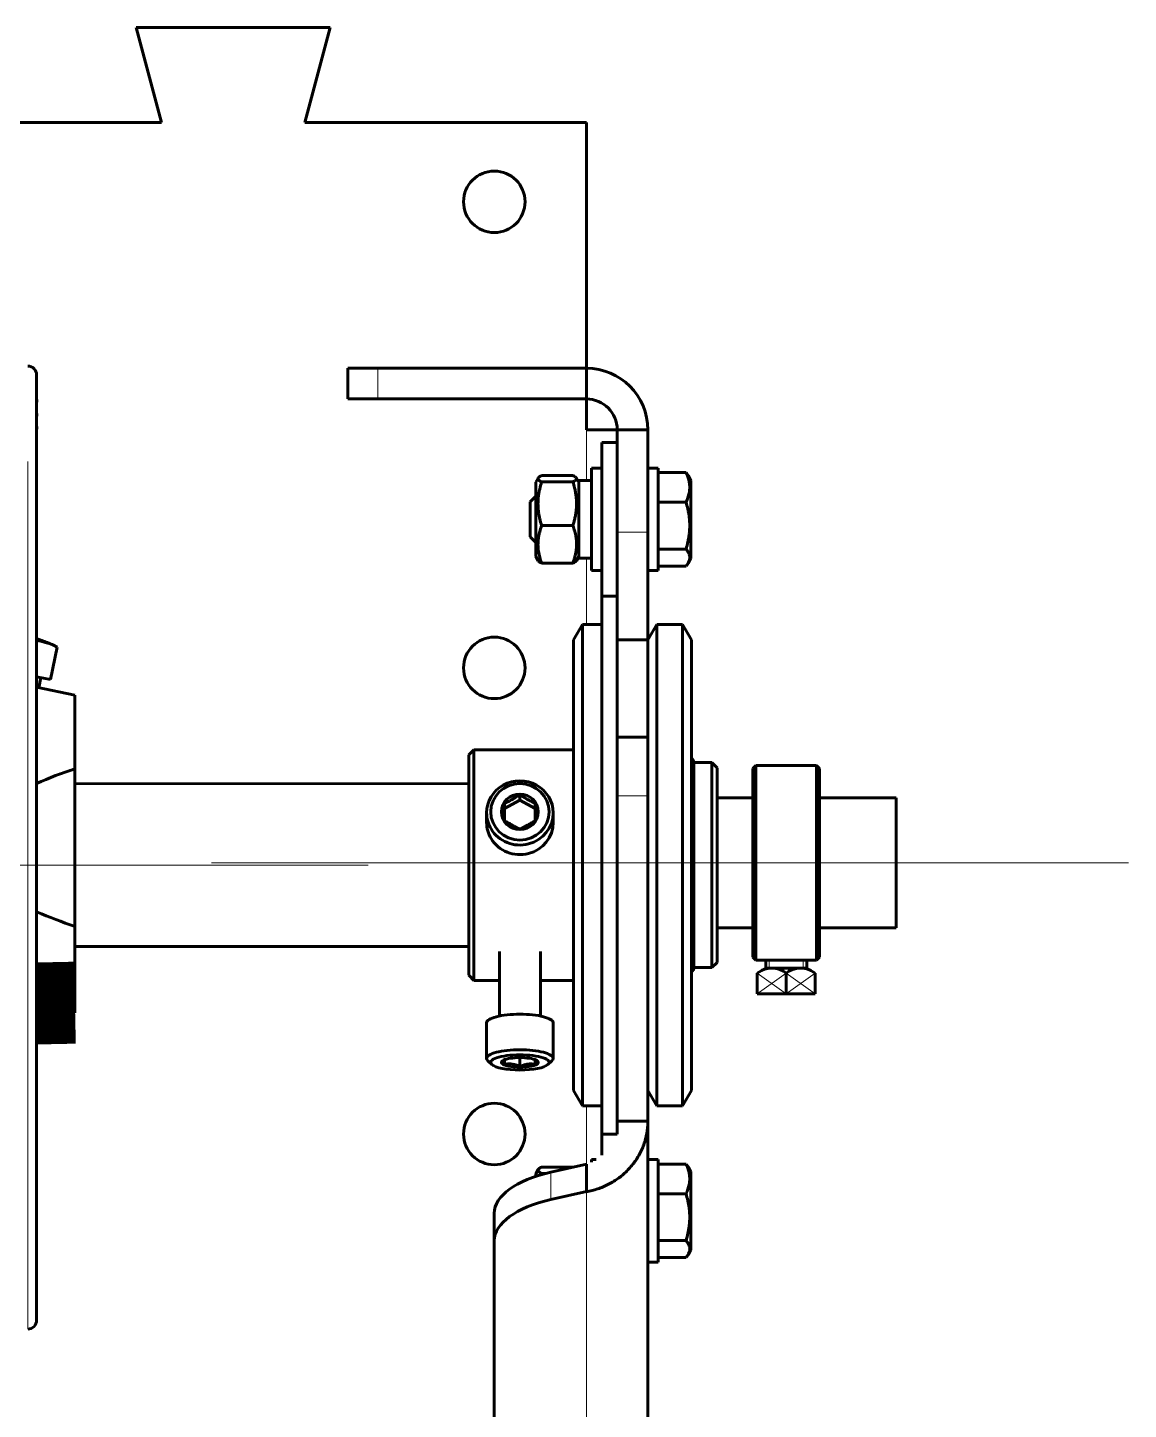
# Model space of a CAD drawing. Header units: millimetres. Extents: x 0 to 1680, y 0 to 594.
# Drawn here: x 166.89 to 174.95, y 501.21 to 511.33 of the extents above; entities that cross this region are included whole.
import ezdxf

# ---------------------------------------------------------------- set-up
doc = ezdxf.new("R2010")
doc.units = ezdxf.units.MM
for name, pattern in [('K5LT32774', [12.7, 6.35, -1.27, 1.27, -1.27, 1.27, -1.27]), ('K5LT_AXLED', [19.5, 15, -1.5, 1.5, -1.5]), ('K5LT_BASIC', [0]), ('K5LT_THIN', [0])]:
    doc.linetypes.add(name, pattern=pattern)
doc.layers.add('Системный слой', color=7, linetype='Continuous')

# ---------------------------------------------------------------- blocks, each defined once
blk = doc.blocks.new('U355')
at = {"layer": 'Системный слой', "color": 5, "linetype": 'K5LT_BASIC', "lineweight": 60, "true_color": 0x0000ff}
for p, q in [((172.224, 505.923), (172.202, 505.901)), ((172.202, 504.521), (172.202, 505.901)), ((172.667, 505.923), (172.224, 505.923)), ((172.224, 505.923), (172.224, 504.498)), ((172.689, 505.901), (172.667, 505.923)), ((172.667, 505.923), (172.667, 504.498)), ((172.689, 504.521), (172.689, 505.901)), ((172.224, 504.498), (172.202, 504.521)), ((172.224, 504.498), (172.667, 504.498)), ((172.296, 504.44), (172.296, 504.492)), ((172.596, 504.44), (172.596, 504.492)), ((172.667, 504.498), (172.689, 504.521)), ((172.234, 504.404), (172.296, 504.44)), ((172.234, 504.252), (172.234, 504.404)), ((172.296, 504.44), (172.446, 504.44)), ((172.596, 504.44), (172.446, 504.44)), ((172.446, 504.404), (172.446, 504.252)), ((172.446, 504.404), (172.446, 504.252)), ((172.658, 504.404), (172.596, 504.44)), ((172.658, 504.252), (172.658, 504.404)), ((172.234, 504.252), (172.446, 504.252)), ((172.658, 504.252), (172.446, 504.252))]:
    blk.add_line(p, q, dxfattribs=at)
at = {"layer": 'Системный слой', "color": 30, "linetype": 'K5LT_AXLED', "lineweight": 18, "true_color": 0xff8000}
blk.add_line((172.795, 505.211), (172.062, 505.211), dxfattribs=at)
at = {"layer": 'Системный слой', "color": 7, "linetype": 'K5LT_THIN', "lineweight": 18}
for p, q in [((172.321, 504.44), (172.321, 504.487)), ((172.57, 504.44), (172.57, 504.487)), ((172.234, 504.404), (172.446, 504.252)), ((172.234, 504.252), (172.446, 504.404)), ((172.658, 504.404), (172.446, 504.252)), ((172.658, 504.252), (172.446, 504.404))]:
    blk.add_line(p, q, dxfattribs=at)
at = {"layer": 'Системный слой', "color": 5, "linetype": 'K5LT_BASIC', "lineweight": 60, "true_color": 0x0000ff}
for centre, start, end in [((172.341, 504.269), 52.2077, 116.4781), ((172.551, 504.269), 63.5219, 127.7923)]:
    blk.add_arc(centre, 0.171, start, end, dxfattribs=at)
blk = doc.blocks.new('U442')
at = {"layer": 'Системный слой', "color": 5, "linetype": 'K5LT_BASIC', "lineweight": 60, "true_color": 0x0000ff}
for p, q in [((166.956, 506.838), (166.987, 506.833)), ((166.987, 506.833), (167.018, 506.825)), ((167.018, 506.825), (167.049, 506.816)), ((167.049, 506.816), (167.079, 506.804)), ((167.079, 506.804), (167.108, 506.789))]:
    blk.add_line(p, q, dxfattribs=at)
blk = doc.blocks.new('U427')
at = {"layer": 'Системный слой', "color": 7, "linetype": 'K5LT32774', "lineweight": 18}
blk.add_line((166.891, 501.798), (166.891, 508.848), dxfattribs=at)
at = {"layer": 'Системный слой', "color": 5, "linetype": 'K5LT_BASIC', "lineweight": 60, "true_color": 0x0000ff}
for p, q in [((166.956, 508.782), (166.956, 505.323)), ((166.967, 508.593), (166.956, 508.593)), ((166.967, 508.491), (166.956, 508.491)), ((166.967, 508.395), (166.956, 508.395)), ((167.108, 506.789), (167.059, 506.552)), ((166.956, 506.573), (167.059, 506.552)), ((166.972, 506.493), (166.987, 506.567)), ((166.956, 506.496), (167.237, 506.438)), ((167.237, 505.9), (167.237, 506.438)), ((167.237, 505.9), (167.237, 504.745)), ((166.956, 505.323), (166.956, 501.863)), ((167.237, 504.187), (167.237, 504.745)), ((167.237, 504.187), (167.237, 504.113)), ((167.237, 504.113), (166.956, 504.038))]:
    blk.add_line(p, q, dxfattribs=at)
at = {"layer": 'Системный слой', "color": 30, "linetype": 'K5LT_AXLED', "lineweight": 18, "true_color": 0xff8000}
blk.add_line((159.631, 505.194), (169.384, 505.194), dxfattribs=at)
at = {"layer": 'Системный слой', "color": 5, "linetype": 'K5LT_BASIC', "true_color": 0x0000ff, "const_width": 0.6}
blk.add_lwpolyline([(166.956, 504.181), (167.049, 504.183), (167.237, 504.187)], dxfattribs=at)
at = {"layer": 'Системный слой', "color": 5, "linetype": 'K5LT_BASIC', "lineweight": 60, "true_color": 0x0000ff}
for centre, radius, start, end in [((166.891, 508.782), 0.0656, 0, 90), ((166.688, 505.999), 0.895, 62.091, 72.5434), ((168.231, 502.895), 3.165, 108.2997, 113.7565), ((168.325, 507.993), 3.425, 246.451, 251.4927), ((166.891, 501.863), 0.0656, 270, 0)]:
    blk.add_arc(centre, radius, start, end, dxfattribs=at)
at = {"layer": 'Системный слой'}
blk.add_blockref('U442', (0, 0), dxfattribs=at)

msp = doc.modelspace()

# ---------------------------------------------------------------- linework, layer by layer
at = {"layer": 'Системный слой', "color": 5, "linetype": 'K5LT_BASIC', "lineweight": 60, "true_color": 0x0000ff}
for p, q in [((169.10663, 511.32548), (167.68485, 511.32548)), ((167.68485, 511.32548), (167.87074, 510.63173)), ((168.92074, 510.63173), (169.10663, 511.32548)), ((167.87074, 510.63173), (165.80824, 510.63173)), ((170.98324, 510.63173), (168.92074, 510.63173)), ((170.98324, 508.83173), (170.98324, 510.63173)), ((169.45478, 508.83173), (169.23511, 508.83173)), ((169.23511, 508.60673), (169.23511, 508.83173)), ((170.98324, 508.83173), (169.45478, 508.83173)), ((170.98324, 508.60673), (170.98324, 508.83173)), ((169.45478, 508.60673), (169.23511, 508.60673)), ((170.98324, 508.60673), (169.45478, 508.60673)), ((170.98324, 508.38173), (170.98324, 508.60673)), ((171.20824, 508.38173), (170.98324, 508.38173)), ((171.20824, 508.38173), (171.43324, 508.38173)), ((171.20824, 508.28798), (171.20824, 508.38173)), ((171.43324, 508.38173), (171.43324, 507.63173)), ((171.09574, 508.28798), (171.20824, 508.28798)), ((171.09574, 507.16304), (171.09574, 508.28798)), ((171.20824, 508.28798), (171.20824, 507.16304)), ((170.62977, 508.02809), (170.61199, 507.99728)), ((170.88396, 508.04574), (170.65502, 508.04574)), ((170.92699, 507.99728), (170.90921, 508.02809)), ((171.02074, 508.10041), (171.02074, 507.35041)), ((171.09574, 508.10041), (171.02074, 508.10041)), ((171.43324, 508.10048), (171.50824, 508.10048)), ((171.50824, 507.35048), (171.50824, 508.10048)), ((171.50824, 508.06777), (171.71278, 508.06777)), ((171.72706, 508.04716), (171.74824, 508.01048)), ((170.61199, 507.45353), (170.61199, 507.99728)), ((170.88396, 507.99978), (170.65502, 507.99978)), ((170.92699, 508.01041), (170.92699, 507.44041)), ((171.02074, 508.01041), (170.92699, 508.01041)), ((171.74824, 508.01048), (171.74824, 507.54672)), ((170.61199, 507.89423), (170.57074, 507.85298)), ((170.57074, 507.85298), (170.57074, 507.82478)), ((170.57074, 507.82478), (170.57074, 507.59798)), ((171.50824, 507.8505), (171.71278, 507.8505)), ((170.88396, 507.67945), (170.65502, 507.67945)), ((171.43324, 506.84423), (171.43324, 507.63173)), ((170.61199, 507.55673), (170.57074, 507.59798)), ((171.74824, 507.54672), (171.74824, 507.44048)), ((170.62977, 507.42273), (170.61199, 507.45353)), ((170.92699, 507.45353), (170.90921, 507.42273)), ((171.02074, 507.44041), (170.92699, 507.44041)), ((171.50824, 507.50821), (171.71278, 507.50821)), ((171.72706, 507.4038), (171.74824, 507.44048)), ((170.88396, 507.40508), (170.65502, 507.40508)), ((171.09574, 507.35041), (171.02074, 507.35041)), ((171.43324, 507.35048), (171.50824, 507.35048)), ((171.50824, 507.38318), (171.71278, 507.38318)), ((171.09574, 503.22554), (171.09574, 507.16304)), ((171.09574, 507.16304), (171.20824, 507.16304)), ((171.20824, 503.22554), (171.20824, 507.16304)), ((170.95444, 506.95673), (170.88949, 506.84423)), ((170.95444, 506.95673), (170.95444, 503.43173)), ((171.09574, 506.95673), (170.95444, 506.95673)), ((171.49819, 506.95673), (171.43324, 506.84423)), ((171.49819, 506.95673), (171.68704, 506.95673)), ((171.49819, 503.49265), (171.49819, 506.95673)), ((171.68704, 506.95673), (171.75199, 506.84423)), ((171.68704, 503.49265), (171.68704, 506.95673)), ((170.88949, 506.84423), (170.88949, 503.54423)), ((171.43324, 506.84423), (171.20824, 506.84423)), ((171.43324, 506.84423), (171.43324, 506.13009)), ((171.75199, 503.60126), (171.75199, 506.84423)), ((171.20824, 506.13009), (171.43324, 506.13009)), ((171.43324, 506.13009), (171.43324, 505.70048)), ((170.15824, 506.03798), (170.12074, 506.00048)), ((170.12074, 505.40438), (170.12074, 506.00048)), ((170.15824, 506.03798), (170.88949, 506.03798)), ((170.15824, 506.03798), (170.15824, 505.41415)), ((171.77074, 505.94423), (171.90199, 505.94423)), ((171.77074, 505.94423), (171.77074, 504.44423)), ((171.77074, 505.38972), (171.77074, 505.94423)), ((171.93949, 505.90673), (171.90199, 505.94423)), ((171.90199, 505.94423), (171.90199, 505.38972)), ((171.93949, 504.48173), (171.93949, 505.90673)), ((167.23745, 505.79196), (170.12074, 505.78954)), ((170.49574, 505.67055), (170.49574, 505.70888)), ((171.20824, 503.54423), (171.20824, 505.70048)), ((171.43324, 503.31923), (171.43324, 505.70048)), ((170.49574, 505.67055), (170.38324, 505.60784)), ((170.38324, 505.52076), (170.38324, 505.64617)), ((170.60824, 505.60784), (170.49574, 505.67055)), ((170.60824, 505.64617), (170.60824, 505.52076)), ((172.20195, 505.68703), (171.93949, 505.68703)), ((172.95197, 505.68703), (172.68945, 505.68703)), ((172.68945, 505.68703), (173.25197, 505.68703)), ((173.25197, 505.68703), (173.25197, 504.73453)), ((170.25199, 505.50604), (170.25199, 505.57641)), ((170.73949, 505.50604), (170.73949, 505.57641)), ((170.12074, 504.38798), (170.12074, 505.40438)), ((170.15824, 505.41415), (170.15824, 504.35048)), ((171.77074, 504.44423), (171.77074, 505.38972)), ((171.90199, 505.38972), (171.90199, 504.44423)), ((172.20195, 504.73453), (171.93949, 504.73453)), ((172.95197, 504.73453), (172.68945, 504.73453)), ((173.25197, 504.73453), (172.68945, 504.73453)), ((167.23745, 504.59891), (170.12074, 504.59891)), ((170.34574, 504.56066), (170.34574, 504.08941)), ((170.34574, 504.56066), (170.34574, 504.08941)), ((170.64574, 504.56066), (170.64574, 504.08941)), ((171.93949, 504.48173), (171.90199, 504.44423)), ((170.15824, 504.35048), (170.12074, 504.38798)), ((171.77074, 504.44423), (171.90199, 504.44423)), ((170.15824, 504.35048), (170.34574, 504.35048)), ((170.64574, 504.35048), (170.88949, 504.35048)), ((170.25199, 504.03933), (170.25199, 503.77866)), ((170.73949, 504.03933), (170.73949, 503.77866)), ((170.49574, 503.78489), (170.49574, 503.71868)), ((170.28993, 503.73466), (170.26104, 503.76151)), ((170.38324, 503.73561), (170.38324, 503.76915)), ((170.60824, 503.76915), (170.60824, 503.73561)), ((170.70155, 503.73466), (170.73044, 503.76151)), ((171.75199, 503.54423), (171.75199, 503.60126)), ((170.95444, 503.43173), (170.88949, 503.54423)), ((171.49819, 503.43173), (171.43324, 503.54423)), ((171.49819, 503.43173), (171.49819, 503.49265)), ((171.68704, 503.43173), (171.75199, 503.54423)), ((171.68704, 503.43173), (171.68704, 503.49265)), ((171.09574, 503.43173), (170.95444, 503.43173)), ((171.49819, 503.43173), (171.68704, 503.43173)), ((171.43324, 503.31923), (171.20824, 503.31923)), ((171.43324, 495.81923), (171.43324, 503.31923)), ((171.09574, 503.22554), (171.20824, 503.22554)), ((171.09574, 503.06963), (171.09574, 503.22554)), ((170.62977, 502.96559), (170.61199, 502.93478)), ((170.88396, 502.98324), (170.65502, 502.98324)), ((170.72148, 502.94588), (170.98324, 503.00494)), ((170.88496, 502.98277), (170.88396, 502.98324)), ((170.98324, 503.00494), (170.98324, 502.8039)), ((171.05353, 503.03791), (171.02074, 503.03791)), ((171.02074, 503.03791), (171.02074, 503.01983)), ((171.43324, 502.28798), (171.43324, 503.03798)), ((171.43324, 503.03798), (171.50824, 503.03798)), ((171.50824, 502.28798), (171.50824, 503.03798)), ((171.50824, 503.00527), (171.71278, 503.00527)), ((171.72706, 502.98466), (171.74824, 502.94798)), ((170.61199, 502.91564), (170.61199, 502.93478)), ((170.65223, 502.92814), (170.65502, 502.93728)), ((170.68579, 502.93728), (170.65502, 502.93728)), ((171.74824, 502.94798), (171.74824, 502.48422)), ((170.72148, 502.74484), (170.98324, 502.8039)), ((171.50824, 502.788), (171.71278, 502.788)), ((170.30824, 502.64498), (170.30824, 502.44394)), ((171.74824, 502.48422), (171.74824, 502.37798)), ((170.30824, 496.54856), (170.30824, 502.44394)), ((171.50824, 502.44571), (171.71278, 502.44571)), ((171.72706, 502.3413), (171.74824, 502.37798)), ((171.43324, 502.28798), (171.50824, 502.28798)), ((171.50824, 502.32068), (171.71278, 502.32068))]:
    msp.add_line(p, q, dxfattribs=at)
at = {"layer": 'Системный слой', "color": 7, "linetype": 'K5LT_THIN', "lineweight": 18}
for p, q in [((169.45478, 508.60673), (169.45478, 508.83173)), ((170.98324, 508.38173), (170.98324, 508.01041)), ((171.20824, 507.63173), (171.43324, 507.63173)), ((170.98324, 507.44041), (170.98324, 506.95673)), ((171.20824, 505.70048), (171.43324, 505.70048)), ((170.98324, 503.43173), (170.98324, 503.00494)), ((170.72148, 502.94588), (170.72148, 502.74484)), ((170.98324, 495.86557), (170.98324, 502.8039))]:
    msp.add_line(p, q, dxfattribs=at)
at = {"layer": 'Системный слой', "color": 30, "linetype": 'K5LT_AXLED', "lineweight": 18, "true_color": 0xff8000}
msp.add_line((51.2364, 505.21078), (174.95197, 505.21078), dxfattribs=at)
at = {"layer": 'Системный слой', "color": 5, "linetype": 'K5LT_BASIC', "lineweight": 60, "true_color": 0x0000ff}
for centre in [(170.30824, 510.05048), (170.30824, 506.63798), (170.30824, 503.22548)]:
    msp.add_circle(centre, 0.225, dxfattribs=at)
for centre, radius, start, end in [((170.98324, 508.38173), 0.45, 0, 90), ((170.98324, 508.38173), 0.225, 0, 90), ((171.73324, 505.94423), 0.0375, 0, 60), ((171.73324, 504.44423), 0.0375, 300, 0)]:
    msp.add_arc(centre, radius, start, end, dxfattribs=at)
for centre, major_axis, ratio, start_param, end_param in [((171.73324, 505.9183), (-0.0375, 0), 0.96543172, 3.14159265, 3.14234647), ((170.49574, 505.57641), (-0.24375, 0), 0.96543172, 3.14159265, 6.28318531), ((170.49574, 505.57641), (-0.24375, 0), 0.96543172, 0, 0.52359878), ((170.49574, 505.50604), (-0.24375, 0), 0.96543172, 0, 0.52359878), ((170.49574, 505.57641), (-0.24375, 0), 0.96543172, 0.52359878, 3.14159265), ((170.49574, 505.50604), (-0.24375, 0), 0.96543172, 0.52359878, 3.14159265), ((170.49574, 504.03933), (-0.24375, 0), 0.26065609, 4.71238898, 6.28318531), ((170.49574, 504.03933), (-0.24375, 0), 0.26065609, 3.14159265, 4.71238898), ((170.49574, 503.77866), (-0.24375, 0), 0.26065609, 4.71238898, 6.28318531), ((170.49574, 503.77866), (-0.24375, 0), 0.26065609, 0, 0.27338177), ((170.49574, 503.7497), (-0.21375, 0), 0.26065609, 4.71238898, 6.55656708), ((170.49574, 503.7497), (-0.135, 0), 0.26065609, 4.71238898, 5.79657208), ((170.49574, 503.77866), (-0.24375, 0), 0.26065609, 3.14159265, 4.71238898), ((170.49574, 503.7497), (-0.21375, 0), 0.26065609, 2.86821089, 4.71238898), ((170.49574, 503.7497), (-0.135, 0), 0.26065609, 3.62820588, 4.71238898), ((170.49574, 503.77866), (-0.24375, 0), 0.26065609, 2.86821089, 3.14159265), ((170.49574, 503.7497), (-0.21375, 0), 0.26065609, 0.27338177, 2.86821089), ((170.49574, 503.7497), (-0.135, 0), 0.26065609, 5.79657208, 9.91139119), ((171.05824, 502.64498), (-0.75, 0), 0.44900873, 5.17804457, 6.28318531), ((171.05824, 502.44394), (-0.75, 0), 0.44900873, 5.17804457, 6.28318531)]:
    msp.add_ellipse(centre, major_axis=major_axis, ratio=ratio, start_param=start_param, end_param=end_param, dxfattribs=at)
for major_axis in [(-0.21375, 0), (-0.135, 0)]:
    msp.add_ellipse((170.49574, 505.58423), major_axis=major_axis, ratio=0.96543172, dxfattribs=at)
for points, knots in [([(170.65502, 507.99978), (170.64991, 508.00213), (170.64302, 508.0057), (170.63596, 508.01056), (170.63182, 508.01432), (170.62907, 508.01822), (170.62795, 508.02219), (170.62847, 508.02549), (170.62941, 508.02745), (170.62977, 508.02809)], [0, 0, 0, 0, 2.56422703, 3.85009583, 5.1776436, 6.54436682, 7.94341517, 9.33561319, 10, 10, 10, 10]), ([(170.62977, 508.02809), (170.63018, 508.02879), (170.63158, 508.03083), (170.63497, 508.03419), (170.64224, 508.0394), (170.64957, 508.04323), (170.65502, 508.04574)], [0, 0, 0, 0, 0.81843332, 2.39222557, 3.95440136, 7, 7, 7, 7]), ([(170.90921, 508.02809), (170.9088, 508.02879), (170.9075, 508.03068), (170.90452, 508.0337), (170.89761, 508.03891), (170.89013, 508.0429), (170.88396, 508.04574)], [0, 0, 0, 0, 0.81973283, 2.2163143, 3.55115421, 7, 7, 7, 7]), ([(170.88396, 507.99978), (170.8871, 508.00122), (170.89298, 508.00413), (170.90033, 508.00854), (170.90594, 508.01298), (170.90958, 508.01746), (170.91106, 508.02187), (170.91054, 508.02542), (170.90957, 508.02746), (170.90921, 508.02809)], [0, 0, 0, 0, 1.57494343, 3.14863977, 4.72108903, 6.2910441, 7.85975209, 9.340743, 10, 10, 10, 10]), ([(171.71278, 508.06777), (171.7175, 508.05752), (171.72388, 508.04204), (171.73051, 508.02138), (171.7344, 508.00623), (171.73719, 507.99155), (171.73895, 507.97718), (171.73971, 507.96291), (171.73947, 507.94852), (171.73818, 507.93365), (171.7357, 507.91806), (171.73185, 507.90154), (171.7249, 507.87879), (171.71795, 507.86173), (171.71278, 507.8505)], [0, 0, 0, 0, 2.17577484, 3.25800078, 4.29990096, 5.3052497, 6.27307486, 7.23992789, 8.21772309, 9.20743259, 10.27660523, 11.41332672, 12.61324076, 15, 15, 15, 15]), ([(170.65502, 507.67945), (170.64991, 507.69584), (170.64302, 507.72072), (170.63596, 507.75459), (170.63182, 507.78082), (170.62907, 507.80797), (170.62795, 507.83565), (170.62858, 507.86356), (170.63095, 507.89148), (170.63497, 507.91928), (170.64224, 507.9556), (170.64957, 507.98232), (170.65502, 507.99978)], [0, 0, 0, 0, 2.04777831, 3.07466642, 4.13483914, 5.22629717, 6.34356987, 7.45537193, 8.57218598, 9.69948262, 10.81845848, 13, 13, 13, 13]), ([(170.88396, 507.67945), (170.88569, 507.68501), (170.8899, 507.69902), (170.8963, 507.72301), (170.90263, 507.75204), (170.90735, 507.78187), (170.91014, 507.81119), (170.91105, 507.8393), (170.91018, 507.86719), (170.9075, 507.89616), (170.90296, 507.92542), (170.89541, 507.96059), (170.88857, 507.98502), (170.88396, 507.99978)], [0, 0, 0, 0, 0.74624301, 1.8769492, 3.19259566, 4.56880856, 5.76852434, 6.99126595, 8.19942137, 9.3699648, 10.74433553, 12.01437153, 14, 14, 14, 14]), ([(171.71278, 507.8505), (171.7175, 507.83436), (171.72388, 507.80997), (171.73051, 507.77741), (171.7344, 507.75356), (171.73719, 507.73043), (171.73895, 507.70778), (171.73971, 507.6853), (171.73947, 507.66263), (171.73818, 507.6392), (171.7357, 507.61464), (171.73185, 507.58861), (171.7249, 507.55277), (171.71795, 507.5259), (171.71278, 507.50821)], [0, 0, 0, 0, 2.17577484, 3.25800078, 4.29990096, 5.3052497, 6.27307486, 7.23992789, 8.21772309, 9.20743259, 10.27660523, 11.41332672, 12.61324076, 15, 15, 15, 15]), ([(170.65502, 507.40508), (170.64991, 507.41912), (170.64302, 507.44043), (170.63596, 507.46944), (170.63182, 507.4919), (170.62907, 507.51516), (170.62795, 507.53887), (170.62858, 507.56278), (170.63095, 507.58669), (170.63497, 507.6105), (170.64224, 507.64162), (170.64957, 507.6645), (170.65502, 507.67945)], [0, 0, 0, 0, 2.04777831, 3.07466642, 4.13483914, 5.22629717, 6.34356987, 7.45537193, 8.57218598, 9.69948262, 10.81845848, 13, 13, 13, 13]), ([(170.88396, 507.40508), (170.88582, 507.41019), (170.89011, 507.42247), (170.89645, 507.44299), (170.90254, 507.46695), (170.9071, 507.49134), (170.9099, 507.51525), (170.91101, 507.53851), (170.91044, 507.56194), (170.90804, 507.5869), (170.90365, 507.6126), (170.89598, 507.64408), (170.88883, 507.66607), (170.88396, 507.67945)], [0, 0, 0, 0, 0.80086898, 1.91947107, 3.18763135, 4.48446395, 5.63483219, 6.80691096, 7.99134366, 9.16641975, 10.58046507, 11.89879786, 14, 14, 14, 14]), ([(170.62977, 507.42273), (170.63018, 507.42203), (170.63158, 507.41999), (170.63497, 507.41663), (170.64224, 507.41142), (170.64957, 507.40759), (170.65502, 507.40508)], [0, 0, 0, 0, 0.81843332, 2.39222557, 3.95440136, 7, 7, 7, 7]), ([(170.90921, 507.42273), (170.9088, 507.42203), (170.9075, 507.42014), (170.90452, 507.41712), (170.89761, 507.41191), (170.89013, 507.40792), (170.88396, 507.40508)], [0, 0, 0, 0, 0.81973283, 2.2163143, 3.55115421, 7, 7, 7, 7]), ([(171.71278, 507.50821), (171.7175, 507.50231), (171.72388, 507.4934), (171.73051, 507.48151), (171.7344, 507.4728), (171.73719, 507.46435), (171.73895, 507.45608), (171.73971, 507.44787), (171.73947, 507.43959), (171.73818, 507.43103), (171.7357, 507.42206), (171.73199, 507.4129), (171.72878, 507.40677), (171.72706, 507.4038)], [0, 0, 0, 0, 2.43904961, 3.65222788, 4.82020086, 5.94719957, 7.03213426, 8.11597917, 9.21209029, 10.32155737, 11.52010286, 12.79437079, 14, 14, 14, 14]), ([(170.38324, 505.64617), (170.3872, 505.64804), (170.3952, 505.65186), (170.40746, 505.65791), (170.42015, 505.66441), (170.43269, 505.67111), (170.44435, 505.6776), (170.45423, 505.68329), (170.46565, 505.69005), (170.47935, 505.69843), (170.49025, 505.70534), (170.49574, 505.70888)], [0, 0, 0, 0, 1.30322138, 2.60843037, 3.94492661, 5.34002208, 6.57419434, 7.61814377, 8.45771746, 10.19347647, 12, 12, 12, 12]), ([(170.49574, 505.70888), (170.4997, 505.70633), (170.5077, 505.70123), (170.51996, 505.69361), (170.53265, 505.68597), (170.54519, 505.67869), (170.55685, 505.67219), (170.56673, 505.66686), (170.57815, 505.66088), (170.59185, 505.65398), (170.60275, 505.64876), (170.60824, 505.64617)], [0, 0, 0, 0, 1.30322138, 2.60843037, 3.94492661, 5.34002208, 6.57419434, 7.61814377, 8.45771746, 10.19347647, 12, 12, 12, 12]), ([(170.38324, 505.52076), (170.39095, 505.51579), (170.40272, 505.50837), (170.41873, 505.4987), (170.43101, 505.49153), (170.44335, 505.4846), (170.45541, 505.4781), (170.47298, 505.46897), (170.48633, 505.46248), (170.49574, 505.45805)], [0, 0, 0, 0, 2.11241455, 3.17300837, 4.25277121, 5.34877874, 6.41144797, 7.42453421, 10, 10, 10, 10]), ([(170.60824, 505.52076), (170.60428, 505.51821), (170.59628, 505.51311), (170.58402, 505.50549), (170.57133, 505.49785), (170.55879, 505.49057), (170.54713, 505.48407), (170.53725, 505.47874), (170.52583, 505.47276), (170.51212, 505.46586), (170.50123, 505.46064), (170.49574, 505.45805)], [0, 0, 0, 0, 1.30322138, 2.60843037, 3.94492661, 5.34002208, 6.57419434, 7.61814377, 8.45771746, 10.19347647, 12, 12, 12, 12]), ([(170.49574, 503.71868), (170.49214, 503.72038), (170.48602, 503.72313), (170.47676, 503.72687), (170.46749, 503.7302), (170.45729, 503.73325), (170.44724, 503.73558), (170.43775, 503.73719), (170.42796, 503.73826), (170.41697, 503.73872), (170.40531, 503.73837), (170.3939, 503.73728), (170.3867, 503.7362), (170.38324, 503.73561)], [0, 0, 0, 0, 1.37975071, 2.32548644, 3.49176688, 4.84896218, 6.10478567, 7.19599936, 8.33690753, 9.70580449, 11.25896086, 12.67320978, 14, 14, 14, 14]), ([(170.60824, 503.73561), (170.60428, 503.73629), (170.59628, 503.73746), (170.58402, 503.73851), (170.57133, 503.73871), (170.55879, 503.73789), (170.54713, 503.73617), (170.53725, 503.734), (170.52861, 503.73161), (170.52053, 503.72899), (170.5095, 503.72489), (170.50123, 503.72127), (170.49574, 503.71868)], [0, 0, 0, 0, 1.41182316, 2.82579957, 4.27367049, 5.78502392, 7.12204387, 8.25298908, 9.16252725, 10.08739773, 11.04293284, 13, 13, 13, 13]), ([(170.65502, 502.93728), (170.64991, 502.93963), (170.64302, 502.9432), (170.63596, 502.94806), (170.63182, 502.95182), (170.62907, 502.95572), (170.62795, 502.95969), (170.62847, 502.96299), (170.62941, 502.96495), (170.62977, 502.96559)], [0, 0, 0, 0, 2.56422703, 3.85009583, 5.1776436, 6.54436682, 7.94341517, 9.33561319, 10, 10, 10, 10]), ([(170.62977, 502.96559), (170.63018, 502.96629), (170.63158, 502.96833), (170.63497, 502.97169), (170.64224, 502.9769), (170.64957, 502.98073), (170.65502, 502.98324)], [0, 0, 0, 0, 0.81843332, 2.39222557, 3.95440136, 7, 7, 7, 7]), ([(171.71278, 503.00527), (171.7175, 502.99502), (171.72388, 502.97954), (171.73051, 502.95888), (171.7344, 502.94373), (171.73719, 502.92905), (171.73895, 502.91468), (171.73971, 502.90041), (171.73947, 502.88602), (171.73818, 502.87115), (171.7357, 502.85556), (171.73185, 502.83904), (171.7249, 502.81629), (171.71795, 502.79923), (171.71278, 502.788)], [0, 0, 0, 0, 2.17577484, 3.25800078, 4.29990096, 5.3052497, 6.27307486, 7.23992789, 8.21772309, 9.20743259, 10.27660523, 11.41332672, 12.61324076, 15, 15, 15, 15]), ([(171.71278, 502.788), (171.7175, 502.77186), (171.72388, 502.74747), (171.73051, 502.71491), (171.7344, 502.69106), (171.73719, 502.66793), (171.73895, 502.64528), (171.73971, 502.6228), (171.73947, 502.60013), (171.73818, 502.5767), (171.7357, 502.55214), (171.73185, 502.52611), (171.7249, 502.49027), (171.71795, 502.4634), (171.71278, 502.44571)], [0, 0, 0, 0, 2.17577484, 3.25800078, 4.29990096, 5.3052497, 6.27307486, 7.23992789, 8.21772309, 9.20743259, 10.27660523, 11.41332672, 12.61324076, 15, 15, 15, 15]), ([(171.71278, 502.44571), (171.7175, 502.43981), (171.72388, 502.4309), (171.73051, 502.41901), (171.7344, 502.4103), (171.73719, 502.40185), (171.73895, 502.39358), (171.73971, 502.38537), (171.73947, 502.37709), (171.73818, 502.36853), (171.7357, 502.35956), (171.73199, 502.3504), (171.72878, 502.34427), (171.72706, 502.3413)], [0, 0, 0, 0, 2.43904961, 3.65222788, 4.82020086, 5.94719957, 7.03213426, 8.11597917, 9.21209029, 10.32155737, 11.52010286, 12.79437079, 14, 14, 14, 14])]:
    msp.add_open_spline(points, degree=3, knots=knots, dxfattribs=at)
for points in [[(171.72706, 508.04716), (171.72306, 508.05409), (171.71822, 508.06097), (171.71278, 508.06777)], [(171.72706, 507.4038), (171.72306, 507.39686), (171.71822, 507.38998), (171.71278, 507.38318)], [(170.98324, 502.8039), (170.9971, 502.80612), (171.02482, 502.81171), (171.06604, 502.82351), (171.10656, 502.83868), (171.14603, 502.85716), (171.18411, 502.87885), (171.22047, 502.90361), (171.25481, 502.93129), (171.28683, 502.96171), (171.31627, 502.99467), (171.34286, 503.02994), (171.36638, 503.06729), (171.38664, 503.10644), (171.40345, 503.14712), (171.41668, 503.18905), (171.42621, 503.23192), (171.43196, 503.27541), (171.43324, 503.30462), (171.43324, 503.31923)], [(171.72706, 502.98466), (171.72306, 502.99159), (171.71822, 502.99847), (171.71278, 503.00527)], [(171.72706, 502.3413), (171.72306, 502.33436), (171.71822, 502.32748), (171.71278, 502.32068)]]:
    msp.add_open_spline(points, degree=3, dxfattribs=at)

# ---------------------------------------------------------------- block references
at = {"layer": 'Системный слой'}
for name in ['U427', 'U355']:
    msp.add_blockref(name, (0, 0), dxfattribs=at)

doc.saveas('drawing.dxf')
